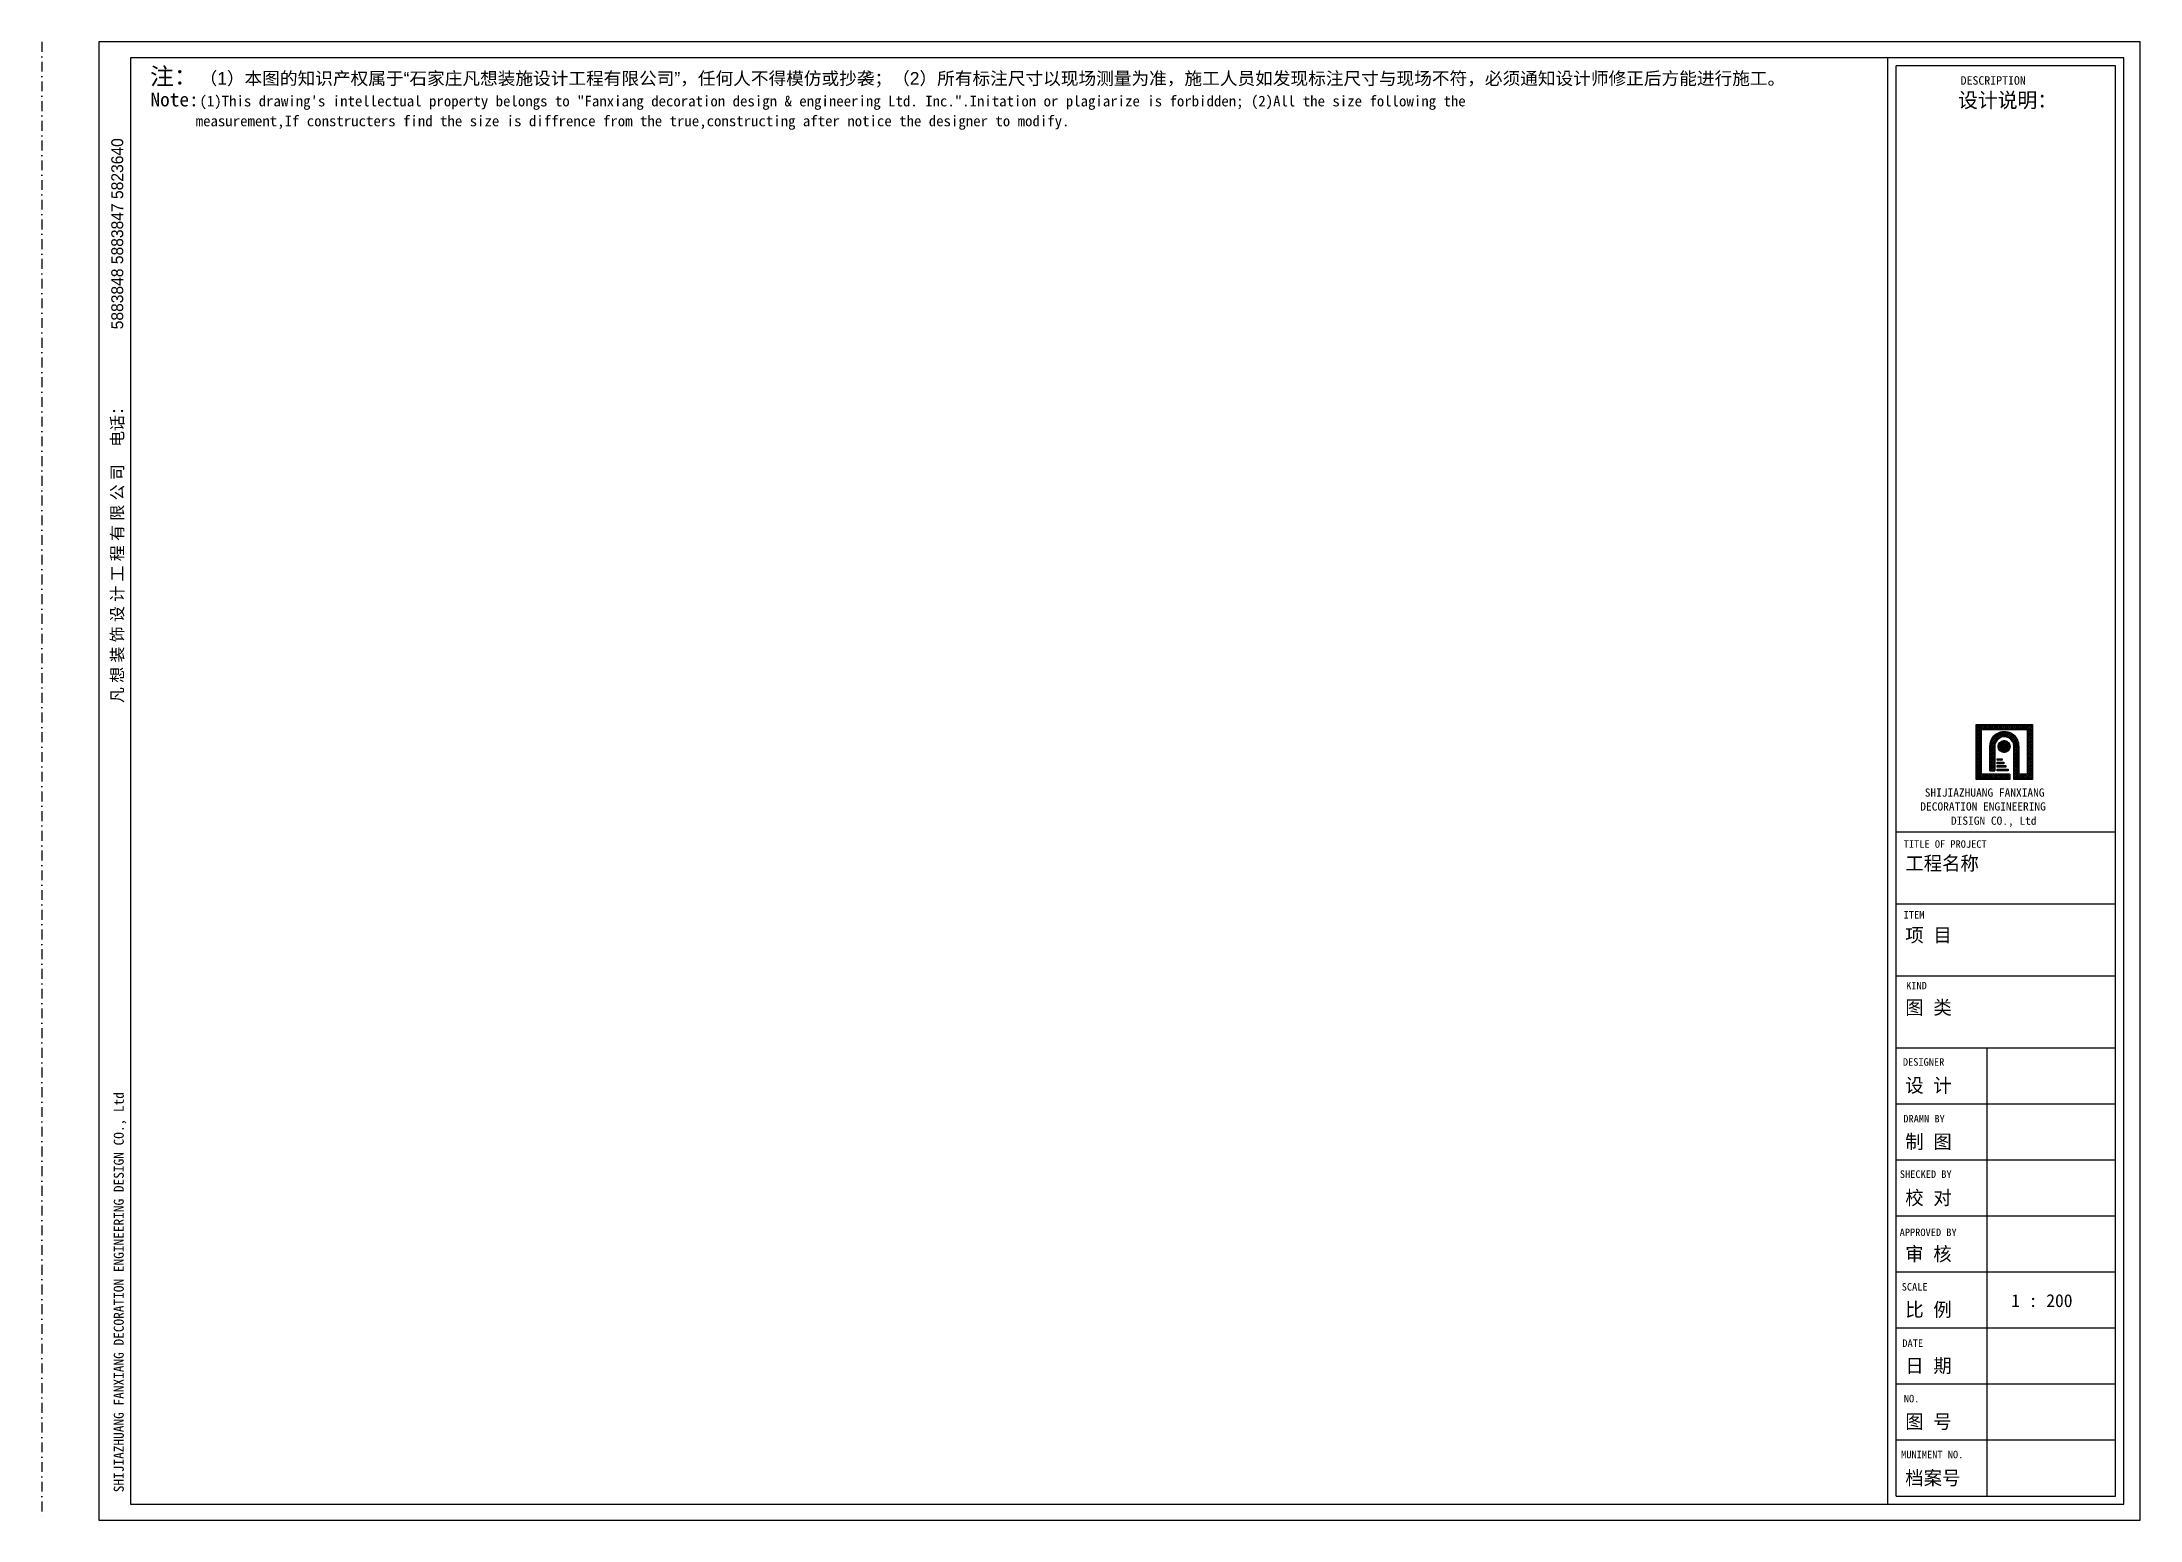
# Model space of a CAD drawing. Extents: x -2263 to 78832, y -5774 to 51338.
import ezdxf

# ---------------------------------------------------------------- set-up
doc = ezdxf.new("R2010")
doc.units = 0
doc.header["$MEASUREMENT"] = 0
doc.linetypes.add('DASHDOTX2', pattern=[50.8, 25.4, -12.7, 0, -12.7])
doc.layers.get('0').update_dxf_attribs({"linetype": 'CONTINUOUS'})
doc.layers.add('LAYER2', color=2, linetype='CONTINUOUS')
doc.styles.add('STYLE1', font='FZFSJW.TTF', dxfattribs={"height": 50})

# ---------------------------------------------------------------- blocks, each defined once
blk = doc.blocks.new('A$C3CFB0E4E')
h = blk.add_hatch()
h.set_pattern_fill('ANSI37', color=2, scale=3.851754, angle=180, style=0)
h.set_pattern_definition([(44.4242, (77776.197, -59603.866), (-36.382232, 35.658226), []), (135.5758, (77776.197, -59603.866), (-36.382232, -35.658226), [])])
edge = h.paths.add_edge_path()
edge.add_line((76215, 29904), (76215, 28617))
edge.add_line((76215, 28617), (76936, 28617))
edge.add_line((76936, 28617), (76936, 30744))
edge.add_line((76936, 30744), (74766, 30744))
edge.add_line((74766, 30744), (74766, 28617))
edge.add_line((74766, 28617), (76062, 28617))
edge.add_line((76062, 28617), (76062, 28814))
edge.add_line((76062, 28814), (74969, 28814))
edge.add_line((74969, 28814), (74969, 30545))
edge.add_line((74969, 30545), (76735, 30545))
edge.add_line((76735, 30545), (76735, 28814))
edge.add_line((76735, 28814), (76415, 28814))
edge.add_line((76415, 28814), (76415, 29904))
edge.add_ellipse((75850, 29904), major_axis=(-565, 0), ratio=0.9801, start_angle=180, end_angle=360)
edge.add_line((75285, 29904), (75285, 28955))
edge.add_line((75285, 28955), (75485, 28955))
edge.add_line((75485, 28955), (75485, 29904))
edge.add_ellipse((75850, 29904), major_axis=(365, 0), ratio=0.9801, start_angle=0, end_angle=180, ccw=False)
h = blk.add_hatch()
h.set_pattern_fill('ANSI37', color=2, scale=0.924421, angle=180, style=0)
h.set_pattern_definition([(44.424197, (77227.415, -34557.874), (-8.7317358, 8.5579742), []), (135.575803, (77227.415, -34557.874), (-8.7317358, -8.5579742), [])])
edge = h.paths.add_edge_path()
edge.add_ellipse((75841, 29888), major_axis=(-233, 0), ratio=0.9801, start_angle=180, end_angle=360)
edge.add_ellipse((75841, 29888), major_axis=(-233, 0), ratio=0.9801, start_angle=0, end_angle=180)
h = blk.add_hatch()
h.set_pattern_fill('ANSI37', color=2, scale=3.851754, angle=180, style=0)
h.set_pattern_definition([(44.4242, (77895.78, -50209.696), (-36.382232, 35.658226), []), (135.5758, (77895.78, -50209.696), (-36.382232, -35.658226), [])])
h.paths.add_polyline_path([(75769, 29359), (75769, 29416), (75579, 29416), (75579, 29359)])
h.paths.add_polyline_path([(75837, 29221), (75837, 29279), (75579, 29279), (75579, 29221)])
h.paths.add_polyline_path([(75909, 29092), (75909, 29150), (75579, 29150), (75579, 29092)])
h.paths.add_polyline_path([(75579, 29013), (75579, 28955), (76004, 28955), (76004, 29013)])
at = {"color": 5, "linetype": 'DASHDOTX2', "ltscale": 15}
blk.add_line((0, 57111), (0, 0), dxfattribs=at)
at = {"color": 5}
for p, q in [((81095, 57111), (2192, 57111)), ((2192, 57111), (2192, 0)), ((80464, 57111), (65318, 57111)), ((81095, 0), (81095, 57111)), ((71664, 928), (71664, 56184)), ((80149, 56184), (71664, 56184)), ((80149, 928), (80149, 56184)), ((71664, 26589), (80149, 26589)), ((71664, 23806), (80149, 23806)), ((71664, 21022), (80149, 21022)), ((71664, 18247), (80149, 18247)), ((75189, 928), (75189, 18247)), ((71664, 16082), (80149, 16082)), ((71664, 13917), (80149, 13917)), ((71664, 11752), (80149, 11752)), ((71664, 9587), (80149, 9587)), ((71664, 7422), (80149, 7422)), ((71664, 5258), (80149, 5258)), ((71664, 3093), (80149, 3093)), ((71664, 928), (80149, 928)), ((2192, 0), (81095, 0))]:
    blk.add_line(p, q, dxfattribs=at)
at = {"color": 1}
for p, q in [((80464, 56493), (3418, 56493)), ((3418, 56493), (3418, 619)), ((80464, 619), (80464, 56493)), ((3418, 619), (80464, 619))]:
    blk.add_line(p, q, dxfattribs=at)
at = {"color": 4}
blk.add_line((71349, 619), (71349, 56493), dxfattribs=at)
at = {"color": 2}
for p, q in [((74766, 30744), (76936, 30744)), ((74766, 28617), (74766, 30744)), ((74969, 30545), (76735, 30545)), ((74969, 28814), (74969, 30545)), ((76735, 30545), (76735, 28814)), ((76936, 30744), (76936, 28617)), ((75285, 28955), (75285, 29904)), ((75485, 29904), (75485, 28955)), ((75579, 29359), (75579, 29416)), ((75579, 29416), (75769, 29416)), ((75769, 29359), (75579, 29359)), ((75579, 29221), (75579, 29279)), ((75579, 29279), (75837, 29279)), ((75837, 29221), (75579, 29221)), ((75769, 29416), (75769, 29359)), ((75837, 29279), (75837, 29221)), ((76215, 28617), (76215, 29904)), ((76415, 29904), (76415, 28814)), ((76062, 28617), (74766, 28617)), ((76062, 28814), (74969, 28814)), ((75285, 28955), (75485, 28955)), ((75579, 29092), (75579, 29150)), ((75579, 29150), (75909, 29150)), ((75909, 29092), (75579, 29092)), ((75579, 29013), (76004, 29013)), ((75579, 28955), (75579, 29013)), ((76004, 28955), (75579, 28955)), ((75909, 29150), (75909, 29092)), ((76004, 29013), (76004, 28955)), ((76062, 28814), (76062, 28617)), ((76936, 28617), (76215, 28617)), ((76735, 28814), (76415, 28814))]:
    blk.add_line(p, q, dxfattribs=at)
blk.add_ellipse((75841, 29888), major_axis=(233, 0), ratio=0.9801, dxfattribs=at)
at = {"layer": 'LAYER2'}
for major_axis, start_param, end_param in [((-568, 0), 3.056851, 6.400666), ((366, 0), 6.283185, 9.526089)]:
    blk.add_ellipse((75849, 29904), major_axis=major_axis, ratio=0.9801, start_param=start_param, end_param=end_param, dxfattribs=at)
at = {"color": 2, "style": 'STYLE1', "width": 1.020304}
for s, height, p in [('注：', 659.8, (4179, 55459)), ('（1）本图的知识产权属于“石家庄凡想装施设计工程有限公司”，任何人不得模仿或抄袭；（2）所有标注尺寸以现场测量为准，施工人员如发现标注尺寸与现场不符，必须通知设计师修正后方能进行施工。', 490.7, (6094, 55459))]:
    blk.add_text(s, height=height, dxfattribs=at).set_placement(p)
at = {"color": 5, "width": 1.020304}
for s, height, p in [('Note:', 536.1, (4195, 54623)), ('(1)This drawing\'s intellectual property belongs to "Fanxiang decoration design & engineering Ltd. Inc.".Initation or plagiarize is forbidden; (2)All the size following the ', 412.356, (6088, 54623)), ('      measurement,If constructers find the size is diffrence from the true,constructing after notice the designer to modify.', 412.356, (4225, 53854)), ('TITLE OF PROJECT', 288.65, (71961, 25976)), ('ITEM', 288.6, (71960, 23239)), ('KIND', 288.6, (72055, 20506)), ('DESIGNER', 288.6, (71928, 17556)), ('DRAMN BY', 288.6, (71946, 15362)), ('SHECKED BY', 288.6, (71811, 13220)), ('APPROVED BY', 288.65, (71804, 10973)), ('SCALE', 288.6, (71883, 8866)), ('DATE', 288.6, (71910, 6689)), ('NO.', 288.6, (71966, 4547)), ('MUNIMENT NO.', 288.65, (71861, 2387))]:
    blk.add_text(s, height=height, dxfattribs=at).set_placement(p)
at = {"color": 2, "width": 1.020304}
for s, height, p in [('设计说明：', 577.3, (74061, 54577)), ('DESCRIPTION', 329.88, (74161, 55460)), ('DECORATION ENGINEERING', 317.66, (72603, 27414)), ('SHIJIAZHUANG FANXIANG ', 317.66, (72774, 27950)), ('DISIGN CO., Ltd', 317.66, (73787, 26864)), ('工程名称', 536.1, (72022, 25108)), ('项 目', 536.1, (72022, 22333)), ('图 类', 536.1, (72022, 19538)), ('设 计', 536.1, (72022, 16526)), ('制 图', 536.1, (72022, 14352)), ('校 对', 536.1, (72022, 12184)), ('审 核', 536.1, (72022, 10016)), ('比 例', 536.1, (72022, 7863)), ('日 期', 536.1, (72022, 5698)), ('图 号', 536.1, (72022, 3536)), ('档案号', 536.1, (72022, 1360))]:
    blk.add_text(s, height=height, dxfattribs=at).set_placement(p)
at = {"color": 2, "style": 'STYLE1', "width": 0.9801}
for s, p in [('5883848 5883847 5823640', (3140, 46009)), ('凡 想 装 饰 设 计 工 程 有 限 公 司    电话：', (3140, 31566))]:
    blk.add_text(s, height=460.5, rotation=90, dxfattribs=at).set_placement(p)
at = {"color": 2, "width": 0.9801}
blk.add_text('SHIJIAZHUANG FANXIANG DECORATION ENGINEERING DESIGN CO., Ltd', height=386.49, rotation=90, dxfattribs=at).set_placement((3162, 1074))

msp = doc.modelspace()

# ---------------------------------------------------------------- block references
msp.add_blockref('A$C3CFB0E4E', (-2263, -5774))

# ---------------------------------------------------------------- texts
at = {"color": 4, "insert": (73853, 2953), "char_height": 497.8, "width": 3029.89, "attachment_point": 1}
msp.add_mtext('1 : 200', dxfattribs=at)

doc.saveas('drawing.dxf')
